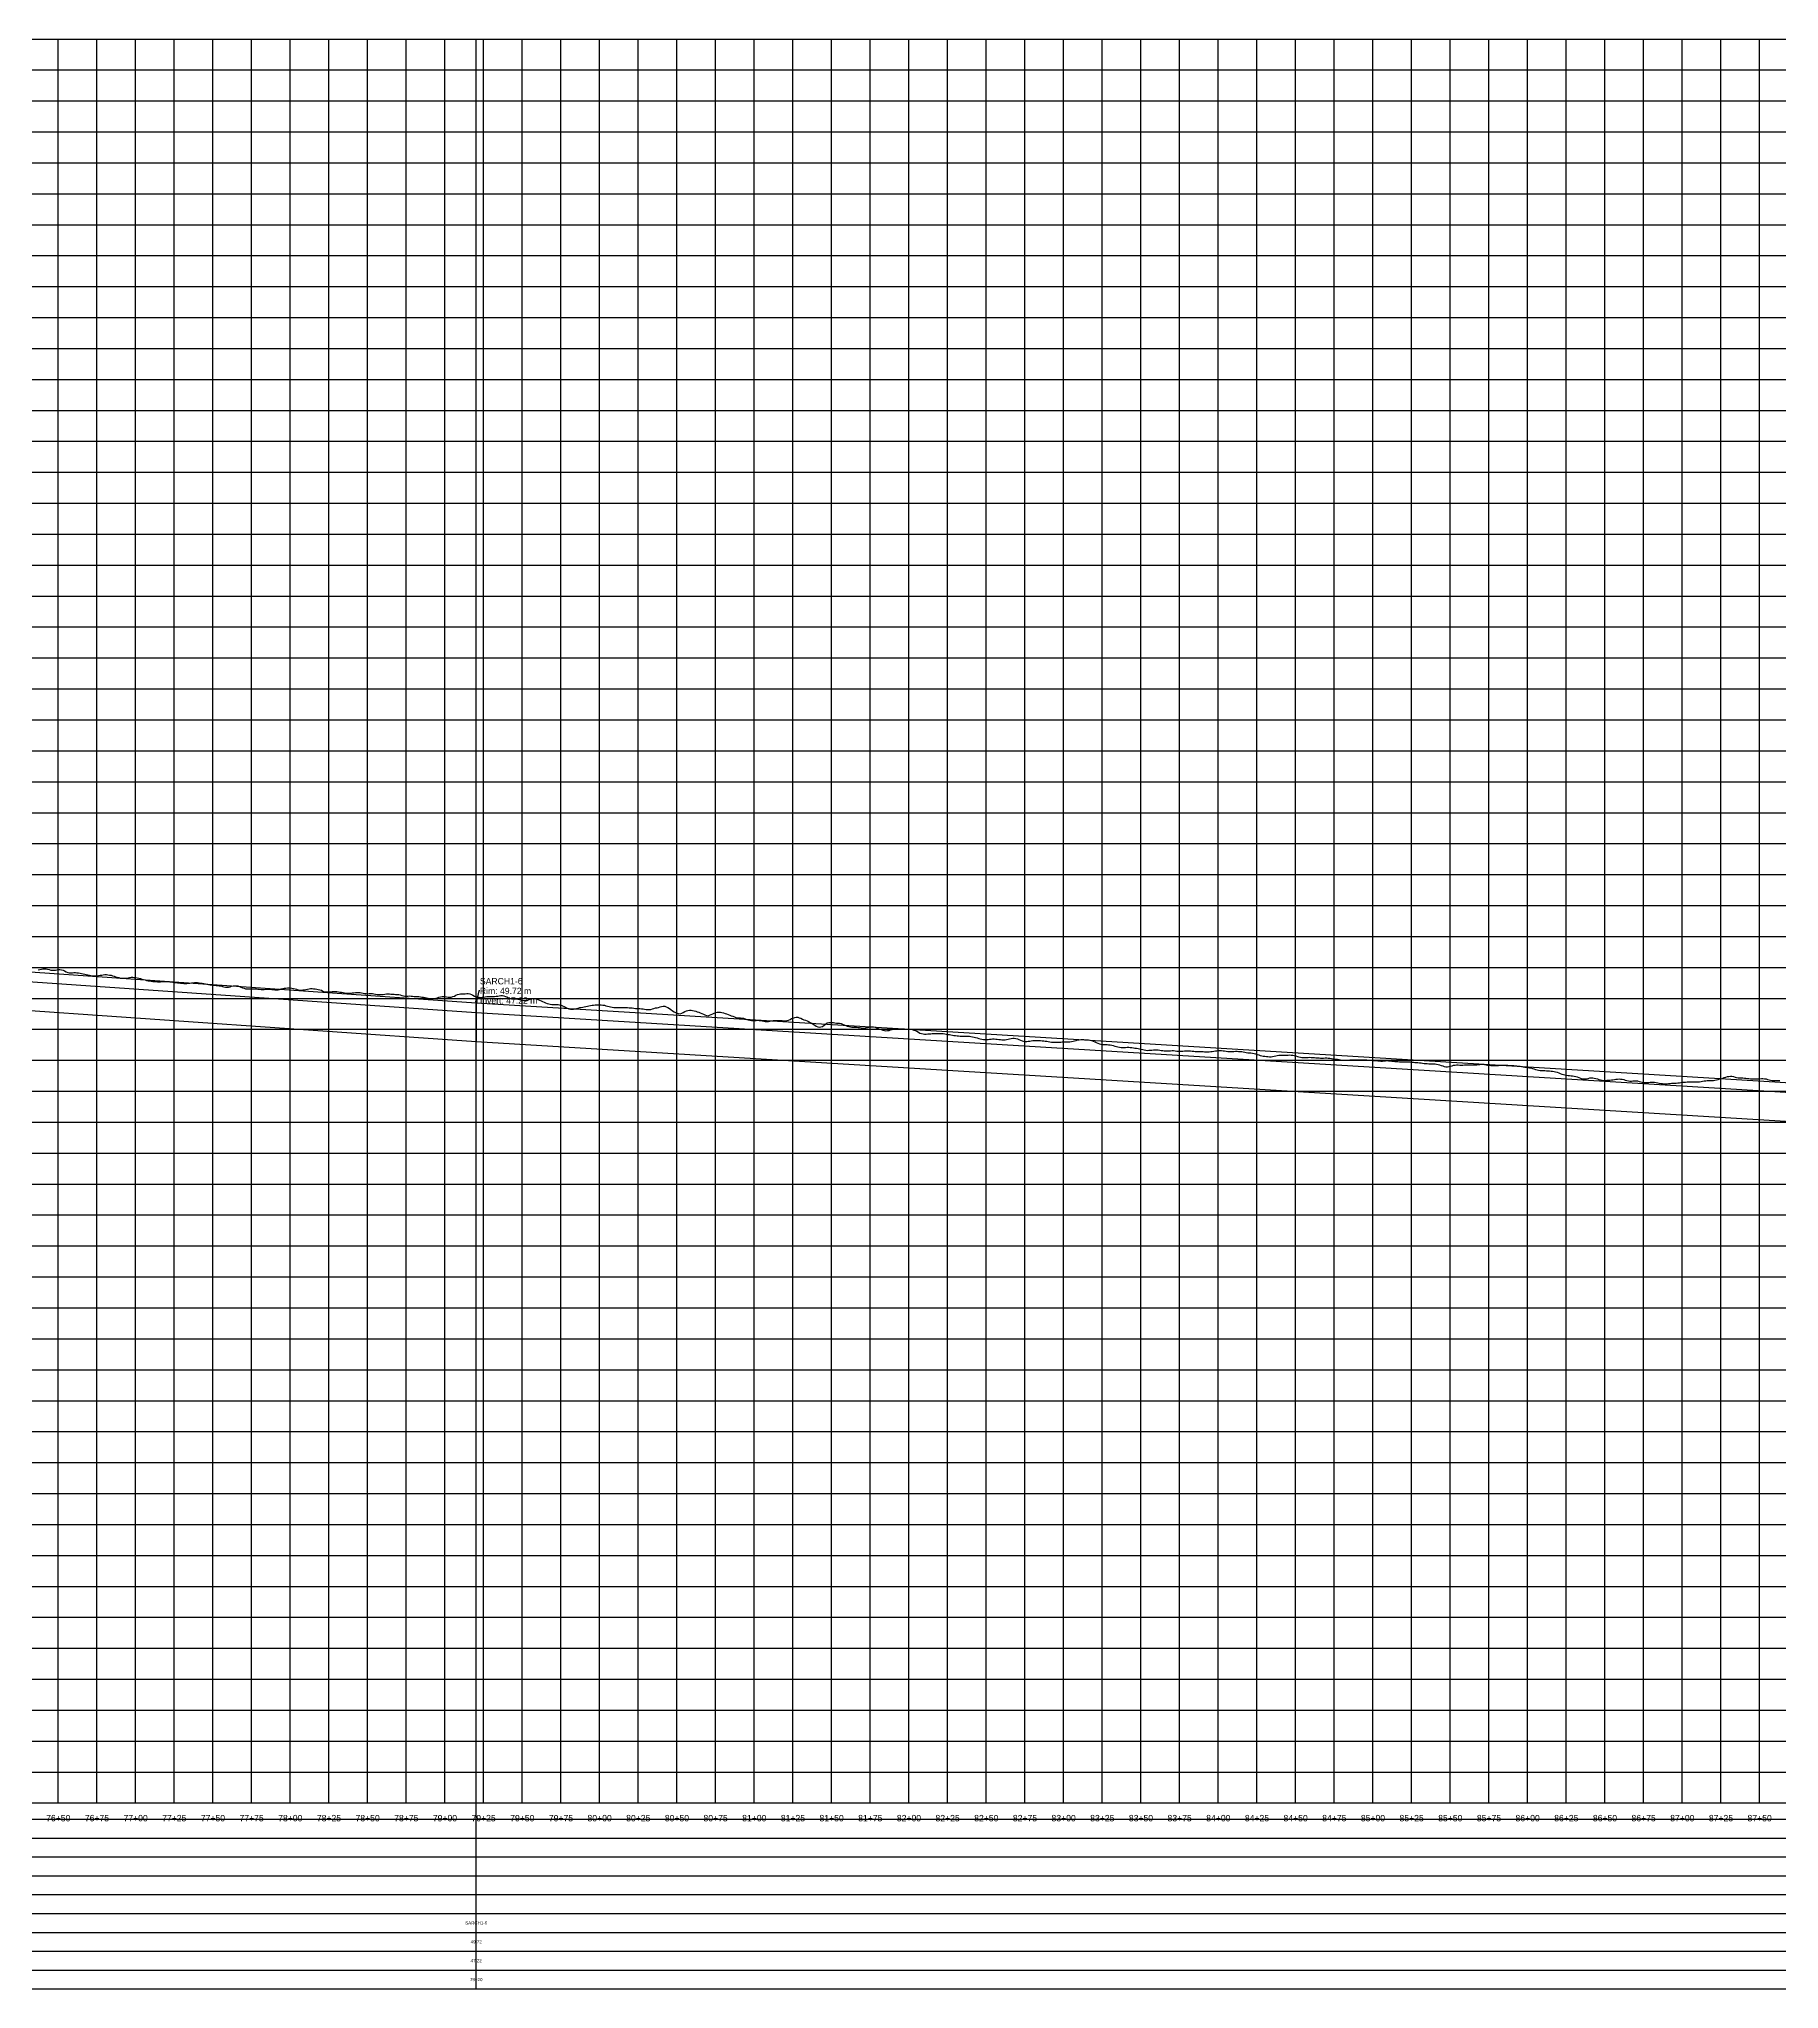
# Model space of a CAD drawing. Extents: x -64 to 17591, y -140 to 1126.
# Drawn here: x 7638 to 8763, y -140 to 1120 of the extents above; entities that cross this region are included whole.
import ezdxf
from ezdxf.enums import TextEntityAlignment as Align

# ---------------------------------------------------------------- set-up
doc = ezdxf.new("R2010")
doc.units = 0
for name, color, linetype in [('Annotation', 7, 'Continuous'), ('Annotation_Table', 254, 'Continuous'), ('Crown', 7, 'Continuous'), ('Grid', 254, 'Continuous'), ('Grid_Text', 7, 'Continuous'), ('Ground_Elevation', 3, 'Continuous'), ('Hydraulic_Grade', 5, 'Continuous'), ('Invert', 7, 'Continuous'), ('Structure', 7, 'Continuous')]:
    doc.layers.add(name, color=color, linetype=linetype)

msp = doc.modelspace()

# ---------------------------------------------------------------- linework, layer by layer
at = {"layer": 'Annotation', "color": 0}
msp.add_lwpolyline([(7922.6, 504.8), (7921.9, 504.8), (7920.2, 497.2)], dxfattribs=at)
msp.add_lwpolyline([(7920.2, 497.2), (7920, 498.2), (7920.8, 498)], close=True, dxfattribs=at)
at = {"layer": 'Annotation_Table', "color": 254}
for points in [[(7920.2, -140.2), (7920.2, 1120)], [(-25, -30.5), (17575, -30.5)], [(-25, -42.7), (17575, -42.7)], [(-25, -54.9), (17575, -54.9)], [(-25, -67.1), (17575, -67.1)], [(-25, -79.2), (17575, -79.2)], [(-25, -91.4), (17575, -91.4)], [(-25, -103.6), (17575, -103.6)], [(-25, -115.8), (17575, -115.8)], [(-25, -128), (17575, -128)], [(-25, -140.2), (17575, -140.2)]]:
    msp.add_lwpolyline(points, dxfattribs=at)
at = {"layer": 'Crown', "color": 0}
for points in [[(4969.1, 702.2), (7920.2, 497.2)], [(7920.2, 497.2), (7920.2, 497.2)], [(7920.2, 497.2), (9865, 378.9)]]:
    msp.add_lwpolyline(points, dxfattribs=at)
at = {"layer": 'Grid', "color": 254}
for points in [[(-25, 1120), (17575, 1120)], [(7650, -20), (7650, 1120)], [(7675, -20), (7675, 1120)], [(7700, -20), (7700, 1120)], [(7725, -20), (7725, 1120)], [(7750, -20), (7750, 1120)], [(7775, -20), (7775, 1120)], [(7800, -20), (7800, 1120)], [(7825, -20), (7825, 1120)], [(7850, -20), (7850, 1120)], [(7875, -20), (7875, 1120)], [(7900, -20), (7900, 1120)], [(7925, -20), (7925, 1120)], [(7950, -20), (7950, 1120)], [(7975, -20), (7975, 1120)], [(8000, -20), (8000, 1120)], [(8025, -20), (8025, 1120)], [(8050, -20), (8050, 1120)], [(8075, -20), (8075, 1120)], [(8100, -20), (8100, 1120)], [(8125, -20), (8125, 1120)], [(8150, -20), (8150, 1120)], [(8175, -20), (8175, 1120)], [(8200, -20), (8200, 1120)], [(8225, -20), (8225, 1120)], [(8250, -20), (8250, 1120)], [(8275, -20), (8275, 1120)], [(8300, -20), (8300, 1120)], [(8325, -20), (8325, 1120)], [(8350, -20), (8350, 1120)], [(8375, -20), (8375, 1120)], [(8400, -20), (8400, 1120)], [(8425, -20), (8425, 1120)], [(8450, -20), (8450, 1120)], [(8475, -20), (8475, 1120)], [(8500, -20), (8500, 1120)], [(8525, -20), (8525, 1120)], [(8550, -20), (8550, 1120)], [(8575, -20), (8575, 1120)], [(8600, -20), (8600, 1120)], [(8625, -20), (8625, 1120)], [(8650, -20), (8650, 1120)], [(8675, -20), (8675, 1120)], [(8700, -20), (8700, 1120)], [(8725, -20), (8725, 1120)], [(8750, -20), (8750, 1120)], [(-25, 1100), (17575, 1100)], [(-25, 1080), (17575, 1080)], [(-25, 1060), (17575, 1060)], [(-25, 1040), (17575, 1040)], [(-25, 1020), (17575, 1020)], [(-25, 1000), (17575, 1000)], [(-25, 980), (17575, 980)], [(-25, 960), (17575, 960)], [(-25, 940), (17575, 940)], [(-25, 920), (17575, 920)], [(-25, 900), (17575, 900)], [(-25, 880), (17575, 880)], [(-25, 860), (17575, 860)], [(-25, 840), (17575, 840)], [(-25, 820), (17575, 820)], [(-25, 800), (17575, 800)], [(-25, 780), (17575, 780)], [(-25, 760), (17575, 760)], [(-25, 740), (17575, 740)], [(-25, 720), (17575, 720)], [(-25, 700), (17575, 700)], [(-25, 680), (17575, 680)], [(-25, 660), (17575, 660)], [(-25, 640), (17575, 640)], [(-25, 620), (17575, 620)], [(-25, 600), (17575, 600)], [(-25, 580), (17575, 580)], [(-25, 560), (17575, 560)], [(-25, 540), (17575, 540)], [(-25, 520), (17575, 520)], [(-25, 500), (17575, 500)], [(-25, 480), (17575, 480)], [(-25, 460), (17575, 460)], [(-25, 440), (17575, 440)], [(-25, 420), (17575, 420)], [(-25, 400), (17575, 400)], [(-25, 380), (17575, 380)], [(-25, 360), (17575, 360)], [(-25, 340), (17575, 340)], [(-25, 320), (17575, 320)], [(-25, 300), (17575, 300)], [(-25, 280), (17575, 280)], [(-25, 260), (17575, 260)], [(-25, 240), (17575, 240)], [(-25, 220), (17575, 220)], [(-25, 200), (17575, 200)], [(-25, 180), (17575, 180)], [(-25, 160), (17575, 160)], [(-25, 140), (17575, 140)], [(-25, 120), (17575, 120)], [(-25, 100), (17575, 100)], [(-25, 80), (17575, 80)], [(-25, 60), (17575, 60)], [(-25, 40), (17575, 40)], [(-25, 20), (17575, 20)], [(-25, 0), (17575, 0)], [(-25, -20), (17575, -20)]]:
    msp.add_lwpolyline(points, dxfattribs=at)
at = {"layer": 'Ground_Elevation', "color": 3}
msp.add_lwpolyline([(7637.1, 518.4), (7638.1, 518.6), (7639.1, 518.9), (7640.1, 519.1), (7641.1, 519.1), (7642.1, 519.1), (7643.1, 518.9), (7644.1, 518.6), (7645.1, 518.3), (7646.1, 518.2), (7647.1, 518.2), (7648.1, 518.3), (7649.1, 518.5), (7650.1, 518.6), (7651.1, 518.7), (7652.1, 518.5), (7653.1, 518.2), (7654.1, 517.7), (7655.1, 517.2), (7656.1, 516.8), (7657.1, 516.6), (7658.1, 516.6), (7659.1, 516.6), (7660.1, 516.7), (7661.1, 516.7), (7662.1, 516.6), (7663.1, 516.5), (7664.1, 516.3), (7665.1, 516), (7666.1, 515.8), (7667.1, 515.6), (7668.1, 515.4), (7669.1, 515.2), (7670.1, 515), (7671.1, 514.8), (7672.1, 514.6), (7673.1, 514.5), (7674.1, 514.5), (7675.1, 514.5), (7676.1, 514.7), (7677.1, 514.9), (7678.1, 515.1), (7679.1, 515.3), (7680.1, 515.4), (7681.1, 515.4), (7682.1, 515.3), (7683.1, 515.1), (7684.1, 514.9), (7685.1, 514.6), (7686.1, 514.3), (7687.1, 514), (7688.1, 513.7), (7689.1, 513.4), (7690.1, 513.1), (7691.1, 513), (7692.1, 513), (7693.1, 513), (7694.1, 513.1), (7695.1, 513.3), (7696.1, 513.5), (7697.1, 513.6), (7698.1, 513.6), (7699.1, 513.5), (7700.1, 513.4), (7701.1, 513.3), (7702.1, 513.1), (7703.1, 512.8), (7704.1, 512.5), (7705.1, 512.2), (7706.1, 511.9), (7707.1, 511.6), (7708.1, 511.4), (7709.1, 511.3), (7710.1, 511.2), (7711.1, 511), (7712.1, 510.9), (7713.1, 510.8), (7714.1, 510.7), (7715.1, 510.7), (7716.1, 510.7), (7717.1, 510.8), (7718.1, 510.9), (7719.1, 510.9), (7720.1, 510.9), (7721.1, 510.8), (7722.1, 510.7), (7723.1, 510.6), (7724.1, 510.4), (7725.1, 510.3), (7726.1, 510.2), (7727.1, 510.1), (7728.1, 510), (7729.1, 509.9), (7730.1, 509.8), (7731.1, 509.7), (7732.1, 509.7), (7733.1, 509.7), (7734.1, 509.8), (7735.1, 509.9), (7736.1, 510), (7737.1, 510.1), (7738.1, 510.2), (7739.1, 510.2), (7740.1, 510.2), (7741.1, 510.1), (7742.1, 509.9), (7743.1, 509.8), (7744.1, 509.6), (7745.1, 509.4), (7746.1, 509.2), (7747.1, 509), (7748.1, 508.8), (7749.1, 508.7), (7750.1, 508.6), (7751.1, 508.5), (7752.1, 508.4), (7753.1, 508.3), (7754.1, 508.1), (7755.1, 508), (7756.1, 507.7), (7757.1, 507.4), (7758.1, 507.3), (7759.1, 507.2), (7760.1, 507.3), (7761.1, 507.5), (7762.1, 507.8), (7763.1, 508.1), (7764.1, 508.2), (7765.1, 508.2), (7766.1, 508), (7767.1, 507.6), (7768.1, 507.2), (7769.1, 506.8), (7770.1, 506.5), (7771.1, 506.2), (7772.1, 506.2), (7773.1, 506.2), (7774.1, 506.2), (7775.1, 506.2), (7776.1, 506.2), (7777.1, 506.2), (7778.1, 506.1), (7779.1, 506), (7780.1, 505.9), (7781.1, 505.8), (7782.1, 505.8), (7783.1, 505.8), (7784.1, 505.9), (7785.1, 506), (7786.1, 506), (7787.1, 505.9), (7788.1, 505.8), (7789.1, 505.7), (7790.1, 505.6), (7791.1, 505.6), (7792.1, 505.6), (7793.1, 505.8), (7794.1, 506.1), (7795.1, 506.3), (7796.1, 506.5), (7797.1, 506.6), (7798.1, 506.8), (7799.1, 506.8), (7800.1, 506.7), (7801.1, 506.6), (7802.1, 506.4), (7803.1, 506.2), (7804.1, 505.9), (7805.1, 505.6), (7806.1, 505.4), (7807.1, 505.4), (7808.1, 505.5), (7809.1, 505.6), (7810.1, 505.8), (7811.1, 506), (7812.1, 506.2), (7813.1, 506.3), (7814.1, 506.3), (7815.1, 506.2), (7816.1, 506.1), (7817.1, 506), (7818.1, 505.8), (7819.1, 505.6), (7820.1, 505.2), (7821.1, 504.7), (7822.1, 504.3), (7823.1, 504.2), (7824.1, 504.2), (7825.1, 504.2), (7826.1, 504.2), (7827.1, 504.4), (7828.1, 504.5), (7829.1, 504.5), (7830.1, 504.4), (7831.1, 504.3), (7832.1, 504.1), (7833.1, 503.9), (7834.1, 503.7), (7835.1, 503.5), (7836.1, 503.4), (7837.1, 503.4), (7838.1, 503.4), (7839.1, 503.4), (7840.1, 503.5), (7841.1, 503.6), (7842.1, 503.7), (7843.1, 503.8), (7844.1, 503.8), (7845.1, 503.7), (7846.1, 503.5), (7847.1, 503.3), (7848.1, 503.2), (7849.1, 503.1), (7850.1, 503), (7851.1, 503.1), (7852.1, 503.2), (7853.1, 503.2), (7854.1, 503), (7855.1, 502.8), (7856.1, 502.6), (7857.1, 502.4), (7858.1, 502.4), (7859.1, 502.5), (7860.1, 502.6), (7861.1, 502.7), (7862.1, 502.9), (7863.1, 502.9), (7864.1, 502.9), (7865.1, 502.8), (7866.1, 502.7), (7867.1, 502.7), (7868.1, 502.6), (7869.1, 502.5), (7870.1, 502.4), (7871.1, 502.2), (7872.1, 501.9), (7873.1, 501.7), (7874.1, 501.5), (7875.1, 501.5), (7876.1, 501.5), (7877.1, 501.6), (7878.1, 501.5), (7879.1, 501.4), (7880.1, 501.3), (7881.1, 501.3), (7882.1, 501.2), (7883.1, 501.1), (7884.1, 500.9), (7885.1, 500.8), (7886.1, 500.7), (7887.1, 500.6), (7888.1, 500.4), (7889.1, 500.2), (7890.1, 500), (7891.1, 499.9), (7892.1, 499.9), (7893.1, 499.9), (7894.1, 500.1), (7895.1, 500.4), (7896.1, 500.7), (7897.1, 501), (7898.1, 501.2), (7899.1, 501.2), (7900.1, 501.2), (7901.1, 501), (7902.1, 500.8), (7903.1, 500.7), (7904.1, 500.8), (7905.1, 501.1), (7906.1, 501.5), (7907.1, 502), (7908.1, 502.4), (7909.1, 502.7), (7910.1, 502.9), (7911.1, 502.9), (7912.1, 503), (7913.1, 503), (7914.1, 503.1), (7915.1, 503.1), (7916.1, 502.9), (7917.1, 502.6), (7918.1, 502), (7919.1, 501.5), (7920.1, 501.1), (7921.1, 500.8), (7922.1, 500.7), (7923.1, 500.6), (7924.1, 500.7), (7925.1, 500.8), (7926.1, 501), (7927.1, 501.1), (7928.1, 501.1), (7929.1, 501.1), (7930.1, 501.1), (7931.1, 501.2), (7932.1, 501.3), (7933.1, 501.4), (7934.1, 501.5), (7935.1, 501.7), (7936.1, 501.9), (7937.1, 501.9), (7938.1, 501.7), (7939.1, 501.3), (7940.1, 500.9), (7941.1, 500.4), (7942.1, 500), (7943.1, 499.7), (7944.1, 499.6), (7945.1, 499.6), (7946.1, 499.6), (7947.1, 499.5), (7948.1, 499.3), (7949.1, 499.1), (7950.1, 498.9), (7951.1, 498.7), (7952.1, 498.6), (7953.1, 498.7), (7954.1, 499), (7955.1, 499.5), (7956.1, 499.8), (7957.1, 500), (7958.1, 499.9), (7959.1, 499.6), (7960.1, 499.2), (7961.1, 498.8), (7962.1, 498.4), (7963.1, 498), (7964.1, 497.5), (7965.1, 497.1), (7966.1, 496.7), (7967.1, 496.4), (7968.1, 496.2), (7969.1, 496.1), (7970.1, 496.1), (7971.1, 496.1), (7972.1, 496.1), (7973.1, 496.1), (7974.1, 495.9), (7975.1, 495.6), (7976.1, 495.2), (7977.1, 494.7), (7978.1, 494.2), (7979.1, 493.7), (7980.1, 493.3), (7981.1, 493.1), (7982.1, 493), (7983.1, 493.1), (7984.1, 493.2), (7985.1, 493.4), (7986.1, 493.7), (7987.1, 494), (7988.1, 494.2), (7989.1, 494.4), (7990.1, 494.5), (7991.1, 494.7), (7992.1, 494.9), (7993.1, 495.2), (7994.1, 495.4), (7995.1, 495.6), (7996.1, 495.7), (7997.1, 495.8), (7998.1, 495.9), (7999.1, 495.9), (8000.1, 495.9), (8001.1, 495.8), (8002.1, 495.6), (8003.1, 495.5), (8004.1, 495.2), (8005.1, 495), (8006.1, 494.8), (8007.1, 494.5), (8008.1, 494.3), (8009.1, 494.1), (8010.1, 494), (8011.1, 494), (8012.1, 494.1), (8013.1, 494.2), (8014.1, 494.2), (8015.1, 494.2), (8016.1, 494.2), (8017.1, 494.1), (8018.1, 494), (8019.1, 493.9), (8020.1, 493.8), (8021.1, 493.8), (8022.1, 493.6), (8023.1, 493.5), (8024.1, 493.4), (8025.1, 493.4), (8026.1, 493.4), (8027.1, 493.3), (8028.1, 493.2), (8029.1, 493), (8030.1, 492.9), (8031.1, 492.8), (8032.1, 492.8), (8033.1, 492.9), (8034.1, 493.2), (8035.1, 493.5), (8036.1, 493.8), (8037.1, 493.9), (8038.1, 494.2), (8039.1, 494.5), (8040.1, 494.8), (8041.1, 494.9), (8042.1, 494.9), (8043.1, 494.6), (8044.1, 494.1), (8045.1, 493.4), (8046.1, 492.7), (8047.1, 492), (8048.1, 491.4), (8049.1, 490.9), (8050.1, 490.5), (8051.1, 490.2), (8052.1, 490.1), (8053.1, 490.4), (8054.1, 490.9), (8055.1, 491.5), (8056.1, 491.9), (8057.1, 492.2), (8058.1, 492.4), (8059.1, 492.4), (8060.1, 492.2), (8061.1, 492), (8062.1, 491.7), (8063.1, 491.4), (8064.1, 491), (8065.1, 490.6), (8066.1, 490.2), (8067.1, 489.8), (8068.1, 489.4), (8069.1, 489), (8070.1, 488.8), (8071.1, 489.1), (8072.1, 489.6), (8073.1, 490.1), (8074.1, 490.5), (8075.1, 490.8), (8076.1, 491), (8077.1, 491), (8078.1, 491), (8079.1, 490.8), (8080.1, 490.6), (8081.1, 490.3), (8082.1, 489.9), (8083.1, 489.5), (8084.1, 489.1), (8085.1, 488.8), (8086.1, 488.4), (8087.1, 488), (8088.1, 487.7), (8089.1, 487.5), (8090.1, 487.4), (8091.1, 487.4), (8092.1, 487.3), (8093.1, 487.1), (8094.1, 486.8), (8095.1, 486.4), (8096.1, 486.1), (8097.1, 485.9), (8098.1, 485.7), (8099.1, 485.7), (8100.1, 485.8), (8101.1, 485.8), (8102.1, 485.9), (8103.1, 485.8), (8104.1, 485.7), (8105.1, 485.5), (8106.1, 485.3), (8107.1, 485.1), (8108.1, 485), (8109.1, 485.1), (8110.1, 485.2), (8111.1, 485.4), (8112.1, 485.6), (8113.1, 485.7), (8114.1, 485.8), (8115.1, 485.8), (8116.1, 485.8), (8117.1, 485.8), (8118.1, 485.6), (8119.1, 485.5), (8120.1, 485.5), (8121.1, 485.7), (8122.1, 486), (8123.1, 486.4), (8124.1, 486.9), (8125.1, 487.3), (8126.1, 487.7), (8127.1, 487.9), (8128.1, 487.9), (8129.1, 487.5), (8130.1, 487.1), (8131.1, 486.6), (8132.1, 486.2), (8133.1, 485.9), (8134.1, 485.4), (8135.1, 485), (8136.1, 484.5), (8137.1, 484), (8138.1, 483.3), (8139.1, 482.6), (8140.1, 482), (8141.1, 481.6), (8142.1, 481.4), (8143.1, 481.5), (8144.1, 481.9), (8145.1, 482.6), (8146.1, 483.4), (8147.1, 484.1), (8148.1, 484.4), (8149.1, 484.5), (8150.1, 484.5), (8151.1, 484.3), (8152.1, 484.1), (8153.1, 484), (8154.1, 484), (8155.1, 483.9), (8156.1, 483.8), (8157.1, 483.4), (8158.1, 483), (8159.1, 482.5), (8160.1, 482.1), (8161.1, 481.8), (8162.1, 481.6), (8163.1, 481.4), (8164.1, 481.4), (8165.1, 481.3), (8166.1, 481.3), (8167.1, 481.2), (8168.1, 481.1), (8169.1, 480.9), (8170.1, 480.8), (8171.1, 480.8), (8172.1, 481), (8173.1, 481.2), (8174.1, 481.4), (8175.1, 481.6), (8176.1, 481.7), (8177.1, 481.6), (8178.1, 481.4), (8179.1, 481), (8180.1, 480.6), (8181.1, 480.2), (8182.1, 479.8), (8183.1, 479.4), (8184.1, 479.2), (8185.1, 479.1), (8186.1, 479.2), (8187.1, 479.3), (8188.1, 479.6), (8189.1, 479.8), (8190.1, 480), (8191.1, 480.1), (8192.1, 480.1), (8193.1, 480.1), (8194.1, 480.2), (8195.1, 480.2), (8196.1, 480.3), (8197.1, 480.3), (8198.1, 480.2), (8199.1, 480.2), (8200.1, 480.1), (8201.1, 480), (8202.1, 479.8), (8203.1, 479.5), (8204.1, 479.2), (8205.1, 478.7), (8206.1, 478.1), (8207.1, 477.6), (8208.1, 477.2), (8209.1, 477), (8210.1, 476.9), (8211.1, 476.9), (8212.1, 477), (8213.1, 477), (8214.1, 477.1), (8215.1, 477.2), (8216.1, 477.3), (8217.1, 477.4), (8218.1, 477.4), (8219.1, 477.4), (8220.1, 477.4), (8221.1, 477.3), (8222.1, 477.2), (8223.1, 477.1), (8224.1, 476.9), (8225.1, 476.7), (8226.1, 476.6), (8227.1, 476.4), (8228.1, 476.2), (8229.1, 476), (8230.1, 475.9), (8231.1, 475.8), (8232.1, 475.7), (8233.1, 475.6), (8234.1, 475.6), (8235.1, 475.6), (8236.1, 475.6), (8237.1, 475.6), (8238.1, 475.6), (8239.1, 475.5), (8240.1, 475.4), (8241.1, 475.2), (8242.1, 475), (8243.1, 474.8), (8244.1, 474.5), (8245.1, 474.1), (8246.1, 473.9), (8247.1, 473.6), (8248.1, 473.5), (8249.1, 473.4), (8250.1, 473.4), (8251.1, 473.5), (8252.1, 473.6), (8253.1, 473.7), (8254.1, 473.8), (8255.1, 473.8), (8256.1, 473.7), (8257.1, 473.6), (8258.1, 473.5), (8259.1, 473.4), (8260.1, 473.3), (8261.1, 473.3), (8262.1, 473.3), (8263.1, 473.4), (8264.1, 473.7), (8265.1, 473.9), (8266.1, 474.1), (8267.1, 474.3), (8268.1, 474.3), (8269.1, 474.1), (8270.1, 473.8), (8271.1, 473.4), (8272.1, 472.9), (8273.1, 472.6), (8274.1, 472.3), (8275.1, 472.2), (8276.1, 472.2), (8277.1, 472.3), (8278.1, 472.4), (8279.1, 472.6), (8280.1, 472.7), (8281.1, 472.7), (8282.1, 472.7), (8283.1, 472.7), (8284.1, 472.7), (8285.1, 472.7), (8286.1, 472.6), (8287.1, 472.5), (8288.1, 472.4), (8289.1, 472.4), (8290.1, 472.2), (8291.1, 472), (8292.1, 471.8), (8293.1, 471.6), (8294.1, 471.6), (8295.1, 471.6), (8296.1, 471.6), (8297.1, 471.6), (8298.1, 471.7), (8299.1, 471.9), (8300.1, 472), (8301.1, 472), (8302.1, 472), (8303.1, 472), (8304.1, 471.9), (8305.1, 472.1), (8306.1, 472.3), (8307.1, 472.6), (8308.1, 472.8), (8309.1, 473.1), (8310.1, 473.3), (8311.1, 473.4), (8312.1, 473.5), (8313.1, 473.4), (8314.1, 473.3), (8315.1, 473.2), (8316.1, 473.1), (8317.1, 473), (8318.1, 472.7), (8319.1, 472.4), (8320.1, 472), (8321.1, 471.5), (8322.1, 471.1), (8323.1, 470.6), (8324.1, 470.3), (8325.1, 470.2), (8326.1, 470.1), (8327.1, 470.1), (8328.1, 470.1), (8329.1, 470), (8330.1, 469.9), (8331.1, 469.7), (8332.1, 469.5), (8333.1, 469.2), (8334.1, 468.9), (8335.1, 468.6), (8336.1, 468.4), (8337.1, 468.3), (8338.1, 468.2), (8339.1, 468.2), (8340.1, 468.3), (8341.1, 468.4), (8342.1, 468.4), (8343.1, 468.3), (8344.1, 468.2), (8345.1, 468), (8346.1, 467.9), (8347.1, 467.8), (8348.1, 467.6), (8349.1, 467.4), (8350.1, 467.2), (8351.1, 466.9), (8352.1, 466.7), (8353.1, 466.5), (8354.1, 466.4), (8355.1, 466.5), (8356.1, 466.5), (8357.1, 466.6), (8358.1, 466.7), (8359.1, 466.7), (8360.1, 466.8), (8361.1, 466.7), (8362.1, 466.6), (8363.1, 466.4), (8364.1, 466.2), (8365.1, 466.1), (8366.1, 466.1), (8367.1, 466), (8368.1, 466.1), (8369.1, 466.1), (8370.1, 466.2), (8371.1, 466.2), (8372.1, 466.1), (8373.1, 465.9), (8374.1, 465.8), (8375.1, 465.8), (8376.1, 465.8), (8377.1, 465.9), (8378.1, 466), (8379.1, 466.1), (8380.1, 466.1), (8381.1, 466.1), (8382.1, 466), (8383.1, 465.9), (8384.1, 465.8), (8385.1, 465.7), (8386.1, 465.7), (8387.1, 465.7), (8388.1, 465.6), (8389.1, 465.6), (8390.1, 465.6), (8391.1, 465.5), (8392.1, 465.5), (8393.1, 465.5), (8394.1, 465.5), (8395.1, 465.6), (8396.1, 465.7), (8397.1, 465.8), (8398.1, 466), (8399.1, 466.1), (8400.1, 466.2), (8401.1, 466.2), (8402.1, 466.2), (8403.1, 466.1), (8404.1, 466), (8405.1, 465.8), (8406.1, 465.7), (8407.1, 465.6), (8408.1, 465.6), (8409.1, 465.6), (8410.1, 465.7), (8411.1, 465.8), (8412.1, 465.8), (8413.1, 465.7), (8414.1, 465.7), (8415.1, 465.6), (8416.1, 465.4), (8417.1, 465.2), (8418.1, 465), (8419.1, 464.9), (8420.1, 464.8), (8421.1, 464.7), (8422.1, 464.5), (8423.1, 464.3), (8424.1, 464.1), (8425.1, 463.8), (8426.1, 463.4), (8427.1, 463.1), (8428.1, 462.9), (8429.1, 462.7), (8430.1, 462.6), (8431.1, 462.5), (8432.1, 462.4), (8433.1, 462.3), (8434.1, 462.3), (8435.1, 462.4), (8436.1, 462.6), (8437.1, 462.8), (8438.1, 463), (8439.1, 463.2), (8440.1, 463.3), (8441.1, 463.3), (8442.1, 463.3), (8443.1, 463.2), (8444.1, 463.3), (8445.1, 463.3), (8446.1, 463.4), (8447.1, 463.3), (8448.1, 463.2), (8449.1, 463), (8450.1, 462.8), (8451.1, 462.5), (8452.1, 462.2), (8453.1, 462), (8454.1, 461.8), (8455.1, 461.7), (8456.1, 461.7), (8457.1, 461.8), (8458.1, 461.8), (8459.1, 461.9), (8460.1, 461.8), (8461.1, 461.8), (8462.1, 461.7), (8463.1, 461.6), (8464.1, 461.5), (8465.1, 461.5), (8466.1, 461.4), (8467.1, 461.4), (8468.1, 461.4), (8469.1, 461.5), (8470.1, 461.5), (8471.1, 461.4), (8472.1, 461.3), (8473.1, 461.1), (8474.1, 461), (8475.1, 460.9), (8476.1, 460.7), (8477.1, 460.6), (8478.1, 460.4), (8479.1, 460.2), (8480.1, 460.1), (8481.1, 460.1), (8482.1, 460.1), (8483.1, 460.1), (8484.1, 460.1), (8485.1, 460.2), (8486.1, 460.2), (8487.1, 460.3), (8488.1, 460.2), (8489.1, 460.2), (8490.1, 460.2), (8491.1, 460.2), (8492.1, 460.3), (8493.1, 460.3), (8494.1, 460.3), (8495.1, 460.2), (8496.1, 460.2), (8497.1, 460.1), (8498.1, 460), (8499.1, 460), (8500.1, 459.9), (8501.1, 459.8), (8502.1, 459.8), (8503.1, 459.7), (8504.1, 459.6), (8505.1, 459.5), (8506.1, 459.5), (8507.1, 459.6), (8508.1, 459.7), (8509.1, 459.8), (8510.1, 459.7), (8511.1, 459.7), (8512.1, 459.5), (8513.1, 459.4), (8514.1, 459.3), (8515.1, 459.2), (8516.1, 459.1), (8517.1, 459), (8518.1, 459), (8519.1, 458.9), (8520.1, 459), (8521.1, 459), (8522.1, 459), (8523.1, 458.9), (8524.1, 458.9), (8525.1, 458.8), (8526.1, 458.7), (8527.1, 458.6), (8528.1, 458.5), (8529.1, 458.5), (8530.1, 458.4), (8531.1, 458.3), (8532.1, 458.2), (8533.1, 458), (8534.1, 457.9), (8535.1, 457.8), (8536.1, 457.7), (8537.1, 457.7), (8538.1, 457.7), (8539.1, 457.6), (8540.1, 457.6), (8541.1, 457.4), (8542.1, 457.2), (8543.1, 457), (8544.1, 456.6), (8545.1, 456.3), (8546.1, 456), (8547.1, 455.8), (8548.1, 455.8), (8549.1, 455.9), (8550.1, 456.2), (8551.1, 456.5), (8552.1, 456.8), (8553.1, 456.9), (8554.1, 457), (8555.1, 457), (8556.1, 456.9), (8557.1, 456.9), (8558.1, 456.9), (8559.1, 457), (8560.1, 457), (8561.1, 457.1), (8562.1, 457.1), (8563.1, 457), (8564.1, 457), (8565.1, 457), (8566.1, 457), (8567.1, 457.1), (8568.1, 457.2), (8569.1, 457.3), (8570.1, 457.4), (8571.1, 457.4), (8572.1, 457.3), (8573.1, 457.1), (8574.1, 456.9), (8575.1, 456.8), (8576.1, 456.7), (8577.1, 456.7), (8578.1, 456.6), (8579.1, 456.7), (8580.1, 456.7), (8581.1, 456.7), (8582.1, 456.8), (8583.1, 456.8), (8584.1, 456.9), (8585.1, 456.8), (8586.1, 456.8), (8587.1, 456.8), (8588.1, 456.7), (8589.1, 456.7), (8590.1, 456.6), (8591.1, 456.6), (8592.1, 456.5), (8593.1, 456.4), (8594.1, 456.2), (8595.1, 456.1), (8596.1, 455.9), (8597.1, 455.7), (8598.1, 455.6), (8599.1, 455.5), (8600.1, 455.4), (8601.1, 455.2), (8602.1, 455), (8603.1, 454.7), (8604.1, 454.4), (8605.1, 454.1), (8606.1, 453.8), (8607.1, 453.5), (8608.1, 453.4), (8609.1, 453.4), (8610.1, 453.3), (8611.1, 453.3), (8612.1, 453.2), (8613.1, 453.2), (8614.1, 453.1), (8615.1, 453), (8616.1, 452.9), (8617.1, 452.7), (8618.1, 452.5), (8619.1, 452.3), (8620.1, 451.9), (8621.1, 451.5), (8622.1, 451.1), (8623.1, 450.8), (8624.1, 450.5), (8625.1, 450.3), (8626.1, 450.2), (8627.1, 450.1), (8628.1, 450), (8629.1, 449.9), (8630.1, 449.8), (8631.1, 449.6), (8632.1, 449.3), (8633.1, 448.9), (8634.1, 448.5), (8635.1, 448.1), (8636.1, 447.9), (8637.1, 447.9), (8638.1, 448.1), (8639.1, 448.3), (8640.1, 448.6), (8641.1, 448.7), (8642.1, 448.7), (8643.1, 448.5), (8644.1, 448.3), (8645.1, 447.9), (8646.1, 447.6), (8647.1, 447.3), (8648.1, 447.1), (8649.1, 447), (8650.1, 447), (8651.1, 447.1), (8652.1, 447.1), (8653.1, 447.2), (8654.1, 447.3), (8655.1, 447.4), (8656.1, 447.5), (8657.1, 447.7), (8658.1, 447.8), (8659.1, 447.9), (8660.1, 447.8), (8661.1, 447.7), (8662.1, 447.5), (8663.1, 447.2), (8664.1, 446.9), (8665.1, 446.7), (8666.1, 446.5), (8667.1, 446.5), (8668.1, 446.6), (8669.1, 446.6), (8670.1, 446.7), (8671.1, 446.6), (8672.1, 446.3), (8673.1, 446.1), (8674.1, 445.9), (8675.1, 445.7), (8676.1, 445.6), (8677.1, 445.6), (8678.1, 445.6), (8679.1, 445.8), (8680.1, 445.9), (8681.1, 445.9), (8682.1, 445.8), (8683.1, 445.6), (8684.1, 445.4), (8685.1, 445.2), (8686.1, 445), (8687.1, 444.9), (8688.1, 444.8), (8689.1, 444.8), (8690.1, 444.8), (8691.1, 444.9), (8692.1, 445), (8693.1, 445.1), (8694.1, 445.2), (8695.1, 445.2), (8696.1, 445.3), (8697.1, 445.4), (8698.1, 445.5), (8699.1, 445.6), (8700.1, 445.8), (8701.1, 445.9), (8702.1, 445.9), (8703.1, 446), (8704.1, 446), (8705.1, 446.1), (8706.1, 446.1), (8707.1, 446), (8708.1, 446), (8709.1, 446), (8710.1, 446), (8711.1, 446.1), (8712.1, 446.2), (8713.1, 446.4), (8714.1, 446.6), (8715.1, 446.8), (8716.1, 447), (8717.1, 447), (8718.1, 447), (8719.1, 447), (8720.1, 447), (8721.1, 447.2), (8722.1, 447.4), (8723.1, 447.6), (8724.1, 447.9), (8725.1, 448.1), (8726.1, 448.5), (8727.1, 448.8), (8728.1, 449.1), (8729.1, 449.4), (8730.1, 449.6), (8731.1, 449.8), (8732.1, 449.7), (8733.1, 449.4), (8734.1, 449.1), (8735.1, 448.9), (8736.1, 448.7), (8737.1, 448.6), (8738.1, 448.6), (8739.1, 448.6), (8740.1, 448.5), (8741.1, 448.4), (8742.1, 448.3), (8743.1, 448.2), (8744.1, 448.1), (8745.1, 448), (8746.1, 448), (8747.1, 448), (8748.1, 448.1), (8749.1, 448.1), (8750.1, 448.1), (8751.1, 448.2), (8752.1, 448.2), (8753.1, 448.1), (8754.1, 447.9), (8755.1, 447.6), (8756.1, 447.3), (8757.1, 447.1), (8758.1, 447), (8759.1, 446.9), (8760.1, 446.9), (8761.1, 446.9), (8762.1, 446.9), (8763.1, 446.9)], dxfattribs=at)
at = {"layer": 'Hydraulic_Grade', "color": 5}
for points in [[(4969.1, 694.9), (7920.2, 490.9)], [(7920.2, 490.9), (7920.2, 490.9)], [(7920.2, 490.9), (9865, 372.6)]]:
    msp.add_lwpolyline(points, dxfattribs=at)
at = {"layer": 'Invert', "color": 0}
for points in [[(4969.1, 677.2), (7920.2, 472.2)], [(7920.2, 472.2), (7920.2, 472.2)], [(7920.2, 472.2), (9865, 353.9)]]:
    msp.add_lwpolyline(points, dxfattribs=at)
at = {"layer": 'Structure', "color": 0}
msp.add_lwpolyline([(7920.2, 497.2), (7920.2, 472.2)], dxfattribs=at)
msp.add_lwpolyline([(7920.2, 497.2), (7920.2, 472.2)], dxfattribs=at)

# ---------------------------------------------------------------- texts
at = {"layer": 'Annotation', "color": 0}
for s, height, p in [('SARCH1-6', 4.17, (7922.6, 511.1)), ('Rim: 49.72 m', 4.167, (7922.6, 504.8)), ('Invert: 47.22 m', 4.167, (7922.6, 498.6))]:
    msp.add_text(s, height=height, dxfattribs=at).set_placement(p, align=Align.MIDDLE_LEFT)
at = {"layer": 'Annotation_Table', "color": 0}
for s, p in [('SARCH1-6', (7920.2, -97.5)), ('49.72', (7920.2, -109.7)), ('47.22', (7920.2, -121.9)), ('79+20', (7920.2, -134.1))]:
    msp.add_text(s, height=2.08, dxfattribs=at).set_placement(p, align=Align.MIDDLE_CENTER)
at = {"layer": 'Grid_Text', "color": 0}
for s, p in [('76+50', (7650, -27.7)), ('76+75', (7675, -27.7)), ('77+00', (7700, -27.7)), ('77+25', (7725, -27.7)), ('77+50', (7750, -27.7)), ('77+75', (7775, -27.7)), ('78+00', (7800, -27.7)), ('78+25', (7825, -27.7)), ('78+50', (7850, -27.7)), ('78+75', (7875, -27.7)), ('79+00', (7900, -27.7)), ('79+25', (7925, -27.7)), ('79+50', (7950, -27.7)), ('79+75', (7975, -27.7)), ('80+00', (8000, -27.7)), ('80+25', (8025, -27.7)), ('80+50', (8050, -27.7)), ('80+75', (8075, -27.7)), ('81+00', (8100, -27.7)), ('81+25', (8125, -27.7)), ('81+50', (8150, -27.7)), ('81+75', (8175, -27.7)), ('82+00', (8200, -27.7)), ('82+25', (8225, -27.7)), ('82+50', (8250, -27.7)), ('82+75', (8275, -27.7)), ('83+00', (8300, -27.7)), ('83+25', (8325, -27.7)), ('83+50', (8350, -27.7)), ('83+75', (8375, -27.7)), ('84+00', (8400, -27.7)), ('84+25', (8425, -27.7)), ('84+50', (8450, -27.7)), ('84+75', (8475, -27.7)), ('85+00', (8500, -27.7)), ('85+25', (8525, -27.7)), ('85+50', (8550, -27.7)), ('85+75', (8575, -27.7)), ('86+00', (8600, -27.7)), ('86+25', (8625, -27.7)), ('86+50', (8650, -27.7)), ('86+75', (8675, -27.7)), ('87+00', (8700, -27.7)), ('87+25', (8725, -27.7)), ('87+50', (8750, -27.7))]:
    msp.add_text(s, height=4.17, dxfattribs=at).set_placement(p, align=Align.TOP_CENTER)

doc.saveas('drawing.dxf')
